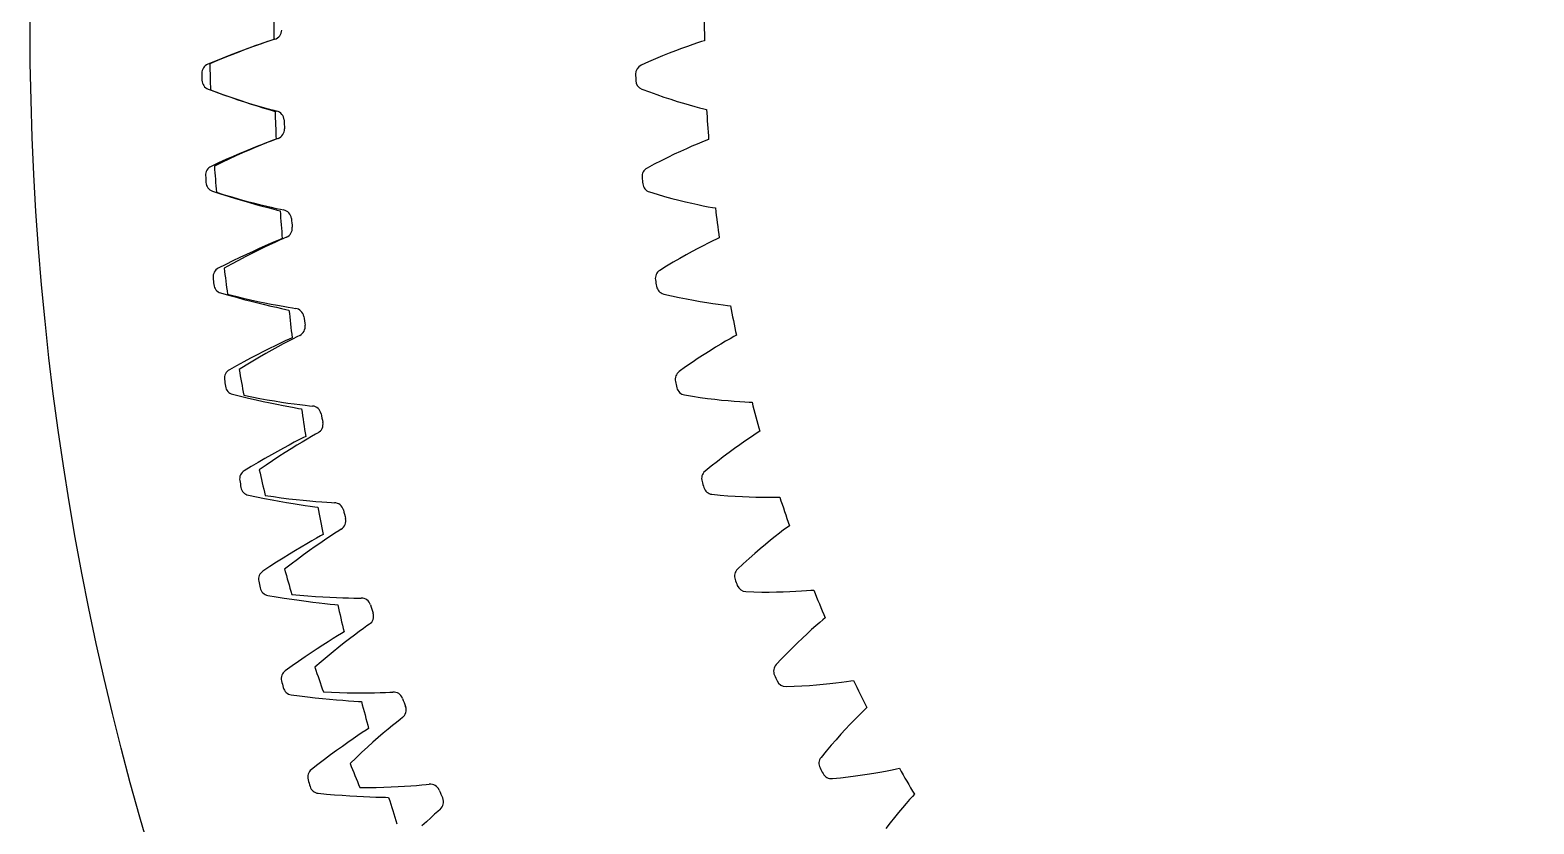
# Model space of a CAD drawing. Header units: millimetres. Extents: x -90 to 90, y -90 to 90.
# Drawn here: x -90.09 to -43.25, y -24.87 to -0.14 of the extents above; entities that cross this region are included whole.
import ezdxf

# ---------------------------------------------------------------- set-up
doc = ezdxf.new("R2010")
doc.units = ezdxf.units.MM

msp = doc.modelspace()

# ---------------------------------------------------------------- linework, layer by layer
at = {"layer": 'fixed_ring'}
for p, q in [((-82.590052, -0.463714), (-82.723374, -0.508754)), ((-82.498862, -0.433372), (-82.590052, -0.463714)), ((-83.858684, -0.923935), (-84.08333, -1.012585)), ((-83.642221, -0.840507), (-83.858684, -0.923935)), ((-83.434774, -0.762414), (-83.642221, -0.840507)), ((-83.237405, -0.689824), (-83.434774, -0.762414)), ((-83.051527, -0.623004), (-83.237405, -0.689824)), ((-82.879143, -0.56239), (-83.051527, -0.623004)), ((-82.723374, -0.508754), (-82.879143, -0.56239)), ((-84.315484, -1.106387), (-84.554593, -1.204608)), ((-84.08333, -1.012585), (-84.315484, -1.106387)), ((-84.540066, -1.976765), (-84.297431, -2.065922)), ((-84.297431, -2.065922), (-84.061913, -2.150925)), ((-84.061913, -2.150925), (-83.834091, -2.231063)), ((-83.834091, -2.231063), (-83.614643, -2.306289)), ((-83.614643, -2.306289), (-83.404406, -2.376524)), ((-83.404406, -2.376524), (-83.204446, -2.441639)), ((-83.204446, -2.441639), (-83.016187, -2.501419)), ((-83.016187, -2.501419), (-82.841644, -2.555506)), ((-82.841644, -2.555506), (-82.683968, -2.603245)), ((-82.683968, -2.603245), (-82.549046, -2.643238)), ((-82.549046, -2.643238), (-82.456779, -2.670128)), ((-82.969318, -3.746545), (-83.152551, -3.820309)), ((-82.799335, -3.67949), (-82.969318, -3.746545)), ((-82.645695, -3.620033), (-82.799335, -3.67949)), ((-82.514161, -3.57001), (-82.645695, -3.620033)), ((-82.424176, -3.536259), (-82.514161, -3.57001)), ((-83.985736, -4.174662), (-84.214197, -4.27713)), ((-83.764584, -4.077624), (-83.985736, -4.174662)), ((-83.551412, -3.986114), (-83.764584, -4.077624)), ((-83.347049, -3.900272), (-83.551412, -3.986114)), ((-83.152551, -3.820309), (-83.347049, -3.900272)), ((-84.214197, -4.27713), (-84.449443, -4.384275)), ((-84.405881, -5.15534), (-84.160064, -5.235307)), ((-84.160064, -5.235307), (-83.921516, -5.311391)), ((-83.921516, -5.311391), (-83.690841, -5.382902)), ((-83.690841, -5.382902), (-83.468719, -5.44982)), ((-83.468719, -5.44982), (-83.255988, -5.512098)), ((-83.255988, -5.512098), (-83.053721, -5.569645)), ((-83.053721, -5.569645), (-82.863346, -5.622302)), ((-82.863346, -5.622302), (-82.686892, -5.669785)), ((-82.686892, -5.669785), (-82.527532, -5.711559)), ((-82.527532, -5.711559), (-82.391201, -5.746449)), ((-82.391201, -5.746449), (-82.297988, -5.769849)), ((-82.950003, -6.945388), (-83.141356, -7.03261)), ((-82.769675, -6.864784), (-82.950003, -6.945388)), ((-82.602335, -6.791382), (-82.769675, -6.864784)), ((-82.451039, -6.726188), (-82.602335, -6.791382)), ((-82.32148, -6.671252), (-82.451039, -6.726188)), ((-82.232829, -6.634141), (-82.32148, -6.671252)), ((-83.993715, -7.441819), (-84.224764, -7.557737)), ((-83.76927, -7.33083), (-83.993715, -7.441819)), ((-83.551924, -7.225542), (-83.76927, -7.33083)), ((-83.342345, -7.126078), (-83.551924, -7.225542)), ((-83.141356, -7.03261), (-83.342345, -7.126078)), ((-84.15223, -8.326617), (-83.903579, -8.397282)), ((-83.903579, -8.397282), (-83.662337, -8.464339)), ((-83.662337, -8.464339), (-83.429136, -8.527123)), ((-83.429136, -8.527123), (-83.204653, -8.585638)), ((-83.204653, -8.585638), (-82.989731, -8.63987)), ((-82.989731, -8.63987), (-82.785442, -8.689768)), ((-82.785442, -8.689768), (-82.593221, -8.735227)), ((-82.593221, -8.735227), (-82.415106, -8.776039)), ((-82.415106, -8.776039), (-82.254288, -8.811789)), ((-82.254288, -8.811789), (-82.116741, -8.841526)), ((-82.116741, -8.841526), (-82.022713, -8.861404)), ((-82.139684, -9.822822), (-82.28842, -9.893661)), ((-82.012283, -9.763053), (-82.139684, -9.822822)), ((-81.92509, -9.722633), (-82.012283, -9.763053)), ((-83.015317, -10.255956), (-83.221006, -10.363233)), ((-82.817986, -10.154995), (-83.015317, -10.255956)), ((-82.630049, -10.060636), (-82.817986, -10.154995)), ((-82.452881, -9.973306), (-82.630049, -10.060636)), ((-82.28842, -9.893661), (-82.452881, -9.973306)), ((-83.654349, -10.595975), (-83.880875, -10.720502)), ((-83.434238, -10.476622), (-83.654349, -10.595975)), ((-83.221006, -10.363233), (-83.434238, -10.476622)), ((-83.77947, -11.48611), (-83.528337, -11.547371)), ((-83.528337, -11.547371), (-83.284744, -11.605306)), ((-83.284744, -11.605306), (-83.049346, -11.659274)), ((-83.049346, -11.659274), (-82.822821, -11.709304)), ((-82.822821, -11.709304), (-82.606011, -11.755413)), ((-82.606011, -11.755413), (-82.39999, -11.797592)), ((-82.39999, -11.797592), (-82.206195, -11.835788)), ((-82.206195, -11.835788), (-82.026671, -11.869872)), ((-82.026671, -11.869872), (-81.864622, -11.899547)), ((-81.864622, -11.899547), (-81.726053, -11.924089)), ((-81.726053, -11.924089), (-81.631345, -11.940416)), ((-82.019383, -13.067712), (-82.193142, -13.161645)), ((-81.858035, -12.981938), (-82.019383, -13.067712)), ((-81.712069, -12.905554), (-81.858035, -12.981938)), ((-81.587006, -12.841034), (-81.712069, -12.905554)), ((-81.501396, -12.797364), (-81.587006, -12.841034)), ((-82.772298, -13.486257), (-82.981114, -13.607586)), ((-82.57079, -13.371319), (-82.772298, -13.486257)), ((-82.377396, -13.263005), (-82.57079, -13.371319)), ((-82.193142, -13.161645), (-82.377396, -13.263005)), ((-83.19658, -13.735134), (-83.418261, -13.868093)), ((-82.981114, -13.607586), (-83.19658, -13.735134)), ((-83.28813, -14.629345), (-83.03487, -14.681116)), ((-83.03487, -14.681116), (-82.78927, -14.729848)), ((-82.78927, -14.729848), (-82.552009, -14.774923)), ((-82.552009, -14.774923), (-82.323763, -14.816397)), ((-82.323763, -14.816397), (-82.105371, -14.854318)), ((-82.105371, -14.854318), (-81.897909, -14.888717)), ((-81.897909, -14.888717), (-81.702815, -14.919597)), ((-81.702815, -14.919597), (-81.522136, -14.946904)), ((-81.522136, -14.946904), (-81.359085, -14.970463)), ((-81.359085, -14.970463), (-81.219692, -14.989775)), ((-81.219692, -14.989775), (-81.124436, -15.002528)), ((-81.046252, -15.900841), (-81.168799, -15.970019)), ((-80.962345, -15.853981), (-81.046252, -15.900841)), ((-81.820211, -16.352244), (-82.009393, -16.467755)), ((-81.639899, -16.244024), (-81.820211, -16.352244)), ((-81.469797, -16.143622), (-81.639899, -16.244024)), ((-81.311789, -16.051839), (-81.469797, -16.143622)), ((-81.168799, -15.970019), (-81.311789, -16.051839)), ((-82.621056, -16.854852), (-82.837578, -16.996056)), ((-82.41054, -16.719289), (-82.621056, -16.854852)), ((-82.206436, -16.590192), (-82.41054, -16.719289)), ((-82.009393, -16.467755), (-82.206436, -16.590192)), ((-82.678905, -17.751874), (-82.423877, -17.794082)), ((-82.423877, -17.794082), (-82.176618, -17.833541)), ((-82.176618, -17.833541), (-81.937829, -17.86966)), ((-81.937829, -17.86966), (-81.708184, -17.902519)), ((-81.708184, -17.902519), (-81.488521, -17.932198)), ((-81.488521, -17.932198), (-81.279912, -17.95877)), ((-81.279912, -17.95877), (-81.083794, -17.982289)), ((-81.083794, -17.982289), (-80.902216, -18.00278)), ((-80.902216, -18.00278), (-80.738394, -18.020189)), ((-80.738394, -18.020189), (-80.598373, -18.034245)), ((-80.598373, -18.034245), (-80.502705, -18.043405)), ((-80.804899, -19.196683), (-80.971104, -19.303412)), ((-80.650455, -19.099022), (-80.804899, -19.196683)), ((-80.510644, -19.011881), (-80.650455, -19.099022)), ((-80.390786, -18.938142), (-80.510644, -19.011881)), ((-80.308701, -18.888159), (-80.390786, -18.938142)), ((-81.524219, -19.670645), (-81.723322, -19.807329)), ((-81.331921, -19.540883), (-81.524219, -19.670645)), ((-81.147218, -19.418338), (-81.331921, -19.540883)), ((-80.971104, -19.303412), (-81.147218, -19.418338)), ((-81.92859, -19.950714), (-82.139648, -20.099963)), ((-81.723322, -19.807329), (-81.92859, -19.950714)), ((-81.952657, -20.849277), (-81.696222, -20.881863)), ((-81.696222, -20.881863), (-81.447653, -20.911993)), ((-81.447653, -20.911993), (-81.207675, -20.939104)), ((-81.207675, -20.939104), (-80.976957, -20.963302)), ((-80.976957, -20.963302), (-80.756332, -20.984698)), ((-80.756332, -20.984698), (-80.546872, -21.003403)), ((-80.546872, -21.003403), (-80.350008, -21.019529)), ((-80.350008, -21.019529), (-80.167787, -21.033176)), ((-80.167787, -21.033176), (-80.003427, -21.04441)), ((-80.003427, -21.04441), (-79.862976, -21.053189)), ((-79.862976, -21.053189), (-79.767031, -21.058744)), ((-79.621536, -21.948638), (-79.738536, -22.026833)), ((-79.541389, -21.895603), (-79.621536, -21.948638)), ((-80.35937, -22.456947), (-80.539333, -22.586354)), ((-80.187704, -22.335479), (-80.35937, -22.456947)), ((-80.025631, -22.222573), (-80.187704, -22.335479)), ((-79.87497, -22.119171), (-80.025631, -22.222573)), ((-79.738536, -22.026833), (-79.87497, -22.119171)), ((-80.920435, -22.867333), (-81.120164, -23.018338)), ((-80.726613, -22.723257), (-80.920435, -22.867333)), ((-80.539333, -22.586354), (-80.726613, -22.723257)), ((-81.120164, -23.018338), (-81.325459, -23.17542)), ((-81.110414, -23.91717), (-80.852935, -23.940087)), ((-80.852935, -23.940087), (-80.603409, -23.960846)), ((-80.603409, -23.960846), (-80.36258, -23.978911)), ((-80.36258, -23.978911), (-80.131115, -23.994414)), ((-80.131115, -23.994414), (-79.909842, -24.007495)), ((-79.909842, -24.007495), (-79.699826, -24.018309)), ((-79.699826, -24.018309), (-79.502495, -24.027018)), ((-79.502495, -24.027018), (-79.31989, -24.033801)), ((-79.31989, -24.033801), (-79.155224, -24.038845)), ((-79.155224, -24.038845), (-79.014542, -24.042335)), ((-79.014542, -24.042335), (-78.918456, -24.044277))]:
    msp.add_line(p, q, dxfattribs=at)
for centre, radius, start, end in [((0, 0), 82.5, 179.699024, 180.300976), ((-84.43702, -1.480608), 0.3, 113.073517, 181.004582), ((0, 0), 84.75, 181.004582, 181.151107), ((-84.432957, -1.696537), 0.3, 181.151107, 249.082172), ((0, 0), 82.5, 181.854713, 182.456665), ((-84.321571, -4.655658), 0.3, 115.229205, 183.160271), ((0, 0), 84.75, 183.160271, 183.306795), ((-84.309389, -4.871281), 0.3, 183.306795, 251.237861), ((0, 0), 82.5, 184.010401, 184.612353), ((-84.086775, -7.824118), 0.3, 117.384894, 185.315959), ((0, 0), 84.75, 185.315959, 185.462484), ((-84.066491, -8.03913), 0.3, 185.462484, 253.393549), ((0, 0), 82.5, 186.16609, 186.768042), ((-83.732963, -10.981504), 0.3, 119.540583, 187.471648), ((0, 0), 84.75, 187.471648, 187.618172), ((-83.704606, -11.195601), 0.3, 187.618172, 255.549238), ((0, 0), 82.5, 188.321778, 188.923731), ((-83.260636, -14.123347), 0.3, 121.696271, 189.627337), ((0, 0), 84.75, 189.627337, 189.773861), ((-83.224246, -14.336226), 0.3, 189.773861, 257.704926), ((0, 0), 82.5, 190.477467, 191.079419), ((-82.670464, -17.2452), 0.3, 123.85196, 191.783025), ((0, 0), 84.75, 191.783025, 191.92955), ((-82.626092, -17.456559), 0.3, 191.92955, 259.860615), ((0, 0), 82.5, 192.633156, 193.235108), ((-81.96328, -20.342644), 0.3, 126.007648, 193.938714), ((0, 0), 84.75, 193.938714, 194.085238), ((-81.910989, -20.552185), 0.3, 194.085238, 262.016304), ((0, 0), 82.5, 194.788844, 195.390796), ((-81.140087, -23.411296), 0.3, 128.163337, 196.094402), ((0, 0), 84.75, 196.094402, 196.240927), ((-81.079951, -23.618721), 0.3, 196.240927, 264.171992), ((0, 0), 82.5, 196.944533, 197.546485)]:
    msp.add_arc(centre, radius, start, end, dxfattribs=at)
at = {"layer": 'outer'}
msp.add_circle((0, 0), 90.087573, dxfattribs=at)
at = {"layer": 'thin_ring_external'}
for p, q in [((-82.553189, -0.455441), (-82.684631, -0.498214)), ((-82.46329, -0.425303), (-82.553189, -0.455441)), ((-83.803454, -0.904875), (-84.02471, -0.993922)), ((-83.590212, -0.821683), (-83.803454, -0.904875)), ((-83.385815, -0.744403), (-83.590212, -0.821683)), ((-83.191315, -0.67314), (-83.385815, -0.744403)), ((-83.008114, -0.608082), (-83.191315, -0.67314)), ((-82.838191, -0.549561), (-83.008114, -0.608082)), ((-82.684631, -0.498214), (-82.838191, -0.549561)), ((-84.253306, -1.088799), (-84.48868, -1.189499)), ((-84.02471, -0.993922), (-84.253306, -1.088799)), ((-84.467903, -2.002762), (-84.227695, -2.091312)), ((-84.227695, -2.091312), (-83.994553, -2.174393)), ((-83.994553, -2.174393), (-83.769039, -2.252026)), ((-83.769039, -2.252026), (-83.551827, -2.324221)), ((-83.551827, -2.324221), (-83.34375, -2.390964)), ((-83.34375, -2.390964), (-83.145865, -2.452203)), ((-83.145865, -2.452203), (-82.959581, -2.507822)), ((-82.959581, -2.507822), (-82.786892, -2.55759)), ((-82.786892, -2.55759), (-82.630911, -2.60103)), ((-82.630911, -2.60103), (-82.497456, -2.637035)), ((-82.497456, -2.637035), (-82.406135, -2.662543)), ((-82.897483, -3.722399), (-83.077124, -3.796727)), ((-82.73077, -3.655279), (-82.897483, -3.722399)), ((-82.580032, -3.596157), (-82.73077, -3.655279)), ((-82.450945, -3.546728), (-82.580032, -3.596157)), ((-82.362703, -3.51204), (-82.450945, -3.546728)), ((-83.893052, -4.159644), (-84.116506, -4.266069)), ((-83.676632, -4.059416), (-83.893052, -4.159644)), ((-83.467916, -3.965444), (-83.676632, -4.059416)), ((-83.267731, -3.877828), (-83.467916, -3.965444)), ((-83.077124, -3.796727), (-83.267731, -3.877828)), ((-84.116506, -4.266069), (-84.34643, -4.378657)), ((-84.284155, -5.189797), (-84.039739, -5.265968)), ((-84.039739, -5.265968), (-83.802659, -5.337035)), ((-83.802659, -5.337035), (-83.573475, -5.403052)), ((-83.573475, -5.403052), (-83.35286, -5.464062)), ((-83.35286, -5.464062), (-83.141647, -5.520094)), ((-83.141647, -5.520094), (-82.940893, -5.571148)), ((-82.940893, -5.571148), (-82.752012, -5.617183)), ((-82.752012, -5.617183), (-82.577007, -5.658068)), ((-82.577007, -5.658068), (-82.419011, -5.693487)), ((-82.419011, -5.693487), (-82.283891, -5.722631)), ((-82.283891, -5.722631), (-82.191388, -5.743443)), ((-82.989806, -7.001137), (-83.185257, -7.09886)), ((-82.803589, -6.910409), (-82.989806, -7.001137)), ((-82.627978, -6.827005), (-82.803589, -6.910409)), ((-82.464909, -6.75146), (-82.627978, -6.827005)), ((-82.317387, -6.684718), (-82.464909, -6.75146)), ((-82.190993, -6.628763), (-82.317387, -6.684718)), ((-82.104636, -6.589614), (-82.190993, -6.628763)), ((-83.81765, -7.43221), (-84.041526, -7.556391)), ((-83.599922, -7.314514), (-83.81765, -7.43221)), ((-83.388902, -7.203366), (-83.599922, -7.314514)), ((-83.185257, -7.09886), (-83.388902, -7.203366)), ((-83.937915, -8.363293), (-83.689928, -8.426884)), ((-83.689928, -8.426884), (-83.449528, -8.485754)), ((-83.449528, -8.485754), (-83.217272, -8.539983)), ((-83.217272, -8.539983), (-82.993831, -8.589648)), ((-82.993831, -8.589648), (-82.780032, -8.634822)), ((-82.780032, -8.634822), (-82.576933, -8.675559)), ((-82.576933, -8.675559), (-82.385948, -8.71189)), ((-82.385948, -8.71189), (-82.209083, -8.743785)), ((-82.209083, -8.743785), (-82.049485, -8.771091)), ((-82.049485, -8.771091), (-81.913054, -8.793298)), ((-81.913054, -8.793298), (-81.819608, -8.809359)), ((-82.041303, -9.830027), (-82.200301, -9.9138)), ((-81.897381, -9.75584), (-82.041303, -9.830027)), ((-81.774008, -9.693504), (-81.897381, -9.75584)), ((-81.689764, -9.649997), (-81.774008, -9.693504)), ((-82.742972, -10.213755), (-82.941015, -10.328524)), ((-82.552766, -10.10618), (-82.742972, -10.213755)), ((-82.371424, -10.006062), (-82.552766, -10.10618)), ((-82.200301, -9.9138), (-82.371424, -10.006062)), ((-83.35752, -10.578961), (-83.574763, -10.714411)), ((-83.146085, -10.450302), (-83.35752, -10.578961)), ((-82.941015, -10.328524), (-83.146085, -10.450302)), ((-83.430086, -11.514971), (-83.179176, -11.565816)), ((-83.179176, -11.565816), (-82.936083, -11.612334)), ((-82.936083, -11.612334), (-82.701361, -11.654633)), ((-82.701361, -11.654633), (-82.475675, -11.692825)), ((-82.475675, -11.692825), (-82.259848, -11.727023)), ((-82.259848, -11.727023), (-82.054935, -11.757337)), ((-82.054935, -11.757337), (-81.862344, -11.783868)), ((-81.862344, -11.783868), (-81.684081, -11.806691)), ((-81.684081, -11.806691), (-81.523297, -11.825812)), ((-81.523297, -11.825812), (-81.385909, -11.841024)), ((-81.385909, -11.841024), (-81.291766, -11.852292)), ((-81.781758, -13.07561), (-81.957751, -13.184857)), ((-81.615569, -12.974731), (-81.781758, -13.07561)), ((-81.461055, -12.882949), (-81.615569, -12.974731)), ((-81.321109, -12.80151), (-81.461055, -12.882949)), ((-81.20108, -12.732956), (-81.321109, -12.80151)), ((-81.119167, -12.685204), (-81.20108, -12.732956)), ((-82.532725, -13.558825), (-82.737314, -13.698113)), ((-82.334141, -13.426735), (-82.532725, -13.558825)), ((-82.142216, -13.302004), (-82.334141, -13.426735)), ((-81.957751, -13.184857), (-82.142216, -13.302004)), ((-82.737314, -13.698113), (-82.947358, -13.844479)), ((-82.761993, -14.636607), (-82.508813, -14.674574)), ((-82.508813, -14.674574), (-82.263663, -14.708619)), ((-82.263663, -14.708619), (-82.027087, -14.738878)), ((-82.027087, -14.738878), (-81.799746, -14.765496)), ((-81.799746, -14.765496), (-81.582454, -14.788629)), ((-81.582454, -14.788629), (-81.37626, -14.80844)), ((-81.37626, -14.80844), (-81.182565, -14.825103)), ((-81.182565, -14.825103), (-81.00337, -14.838795)), ((-81.00337, -14.838795), (-80.841819, -14.849681)), ((-80.841819, -14.849681), (-80.703834, -14.857857)), ((-80.703834, -14.857857), (-80.609238, -14.864304)), ((-80.725681, -15.902261), (-80.875306, -16.001813)), ((-80.590076, -15.813782), (-80.725681, -15.902261)), ((-80.473704, -15.739189), (-80.590076, -15.813782)), ((-80.394336, -15.687317), (-80.473704, -15.739189)), ((-81.384555, -16.35555), (-81.569861, -16.489918)), ((-81.206313, -16.229136), (-81.384555, -16.35555)), ((-81.036128, -16.111046), (-81.206313, -16.229136)), ((-80.875306, -16.001813), (-81.036128, -16.111046)), ((-81.958652, -16.781528), (-82.160948, -16.938428)), ((-81.761442, -16.631975), (-81.958652, -16.781528)), ((-81.569861, -16.489918), (-81.761442, -16.631975)), ((-81.935378, -17.720058), (-81.680591, -17.745048)), ((-81.680591, -17.745048), (-81.434022, -17.766531)), ((-81.434022, -17.766531), (-81.19621, -17.78467)), ((-81.19621, -17.78467), (-80.967805, -17.799646)), ((-80.967805, -17.799646), (-80.749616, -17.811654)), ((-80.749616, -17.811654), (-80.542679, -17.820911)), ((-80.542679, -17.820911), (-80.348386, -17.827662)), ((-80.348386, -17.827662), (-80.168726, -17.832185)), ((-80.168726, -17.832185), (-80.00683, -17.834808)), ((-80.00683, -17.834808), (-79.868607, -17.835929)), ((-79.868607, -17.835929), (-79.773805, -17.837537)), ((-79.593776, -18.70436), (-79.706187, -18.784798)), ((-79.51716, -18.648503), (-79.593776, -18.70436)), ((-80.136479, -19.10445), (-80.300413, -19.231076)), ((-79.981445, -18.987148), (-80.136479, -19.10445)), ((-79.837098, -18.880085), (-79.981445, -18.987148)), ((-79.706187, -18.784798), (-79.837098, -18.880085)), ((-80.834248, -19.661735), (-81.023565, -19.821161)), ((-80.650171, -19.51008), (-80.834248, -19.661735)), ((-80.471968, -19.366426), (-80.650171, -19.51008)), ((-80.300413, -19.231076), (-80.471968, -19.366426)), ((-81.023565, -19.821161), (-81.217585, -19.988186)), ((-80.952399, -20.757279), (-80.696668, -20.769227)), ((-80.696668, -20.769227), (-80.449324, -20.778092)), ((-80.449324, -20.778092), (-80.210896, -20.784065)), ((-80.210896, -20.784065), (-79.982025, -20.787358)), ((-79.982025, -20.787358), (-79.763507, -20.78821)), ((-79.763507, -20.78821), (-79.556367, -20.786888)), ((-79.556367, -20.786888), (-79.361983, -20.78371)), ((-79.361983, -20.78371), (-79.182326, -20.779054)), ((-79.182326, -20.779054), (-79.020507, -20.773407)), ((-79.020507, -20.773407), (-78.882408, -20.767468)), ((-78.882408, -20.767468), (-78.787648, -20.764234)), ((-78.936316, -21.922947), (-79.085159, -22.048012)), ((-78.797624, -21.808654), (-78.936316, -21.922947)), ((-78.67175, -21.706807), (-78.797624, -21.808654)), ((-78.563592, -21.620733), (-78.67175, -21.706807)), ((-78.489928, -21.561037), (-78.563592, -21.620733)), ((-79.577469, -22.479343), (-79.753562, -22.640199)), ((-79.406833, -22.326777), (-79.577469, -22.479343)), ((-79.242413, -22.182844), (-79.406833, -22.326777)), ((-79.085159, -22.048012), (-79.242413, -22.182844)), ((-79.934491, -22.809084), (-80.119731, -22.985798)), ((-79.753562, -22.640199), (-79.934491, -22.809084)), ((-79.81562, -23.740347), (-79.559612, -23.739222)), ((-79.559612, -23.739222), (-79.312138, -23.735445)), ((-79.312138, -23.735445), (-79.073716, -23.729236)), ((-79.073716, -23.729236), (-78.844975, -23.720839)), ((-78.844975, -23.720839), (-78.626699, -23.710531)), ((-78.626699, -23.710531), (-78.419898, -23.698635)), ((-78.419898, -23.698635), (-78.225929, -23.685536)), ((-78.225929, -23.685536), (-78.046744, -23.671712)), ((-78.046744, -23.671712), (-77.885425, -23.65781)), ((-77.885425, -23.65781), (-77.747809, -23.644828)), ((-77.747809, -23.644828), (-77.653337, -23.636759)), ((-77.742648, -24.801552), (-77.88491, -24.934054)), ((-77.609972, -24.680326), (-77.742648, -24.801552)), ((-77.489462, -24.572185), (-77.609972, -24.680326)), ((-77.385841, -24.480701), (-77.489462, -24.572185)), ((-77.315321, -24.417321), (-77.385841, -24.480701))]:
    msp.add_line(p, q, dxfattribs=at)
for centre, radius, start, end in [((-82.549843, -0.13806), 0.3, 286.76868, 0.13064), ((-22, 0), 62.5, 181.090518, 181.836311), ((-82.477908, -2.953831), 0.3, 2.796189, 76.158149), ((-82.463809, -3.229591), 0.3, 289.69551, 3.05747), ((-22, 0), 60.25, 182.796189, 183.05747), ((-22, 0), 62.5, 184.017348, 184.76314), ((-82.248194, -6.038016), 0.3, 5.723018, 79.084978), ((-22, 0), 60.25, 185.723018, 185.984299), ((-82.220033, -6.312696), 0.3, 292.622339, 5.984299), ((-22, 0), 62.5, 186.944177, 187.689969), ((-81.861299, -9.106448), 0.3, 8.649847, 82.011807), ((-81.819149, -9.379332), 0.3, 295.549168, 8.911128), ((-22, 0), 60.25, 188.649847, 188.911128), ((-22, 0), 62.5, 189.871006, 190.616799), ((-81.318233, -12.151122), 0.3, 11.576677, 84.938637), ((-22, 0), 60.25, 191.576677, 191.837958), ((-81.262204, -12.421499), 0.3, 298.475997, 11.837958), ((-22, 0), 62.5, 192.797835, 193.543628), ((-80.620412, -15.164096), 0.3, 14.503506, 87.865466), ((-80.550651, -15.431259), 0.3, 301.402827, 14.764787), ((-22, 0), 60.25, 194.503506, 194.764787), ((-22, 0), 62.5, 195.724665, 196.470457), ((-79.769657, -18.137509), 0.3, 17.430335, 90.792295), ((-22, 0), 60.25, 197.430335, 197.691616), ((-79.686346, -18.400761), 0.3, 304.329656, 17.691616), ((-22, 0), 62.5, 198.651494, 199.397286), ((-78.768188, -21.063602), 0.3, 20.357164, 93.719125), ((-22, 0), 60.25, 200.357164, 200.618445), ((-78.671544, -21.322257), 0.3, 307.256485, 20.618445), ((-22, 0), 62.5, 201.578323, 202.324116), ((-77.618617, -23.934743), 0.3, 23.283994, 96.645954), ((-22, 0), 60.25, 203.283994, 203.545275), ((-77.508892, -24.188126), 0.3, 310.183314, 23.545275)]:
    msp.add_arc(centre, radius, start, end, dxfattribs=at)
at = {"layer": 'thin_ring_internal'}
for p, q in [((-70.180977, -0.85837), (-70.38843, -0.942194)), ((-69.982079, -0.78097), (-70.180977, -0.85837)), ((-69.792773, -0.710052), (-69.982079, -0.78097)), ((-69.614431, -0.645748), (-69.792773, -0.710052)), ((-69.448988, -0.588316), (-69.614431, -0.645748)), ((-69.299458, -0.538292), (-69.448988, -0.588316)), ((-69.171451, -0.49692), (-69.299458, -0.538292)), ((-69.083885, -0.469406), (-69.171451, -0.49692)), ((-70.825885, -1.12906), (-71.054687, -1.231065)), ((-70.603622, -1.032422), (-70.825885, -1.12906)), ((-70.38843, -0.942194), (-70.603622, -1.032422)), ((-71.030173, -1.979901), (-70.79519, -2.066723)), ((-70.79519, -2.066723), (-70.567082, -2.148618)), ((-70.567082, -2.148618), (-70.34645, -2.224578)), ((-70.34645, -2.224578), (-70.133958, -2.294654)), ((-70.133958, -2.294654), (-69.930424, -2.358881)), ((-69.930424, -2.358881), (-69.736885, -2.417265)), ((-69.736885, -2.417265), (-69.554719, -2.469768)), ((-69.554719, -2.469768), (-69.385874, -2.516255)), ((-69.385874, -2.516255), (-69.233392, -2.556393)), ((-69.233392, -2.556393), (-69.102953, -2.589305)), ((-69.102953, -2.589305), (-69.013775, -2.611033)), ((-69.308919, -3.690369), (-69.470251, -3.758498)), ((-69.16298, -3.630672), (-69.308919, -3.690369)), ((-69.037953, -3.581016), (-69.16298, -3.630672)), ((-68.952374, -3.547834), (-69.037953, -3.581016)), ((-70.432035, -4.20904), (-70.647501, -4.320009)), ((-70.223205, -4.104931), (-70.432035, -4.20904)), ((-70.021678, -4.007719), (-70.223205, -4.104931)), ((-69.828268, -3.917476), (-70.021678, -4.007719)), ((-69.644005, -3.834329), (-69.828268, -3.917476)), ((-69.470251, -3.758498), (-69.644005, -3.834329)), ((-70.647501, -4.320009), (-70.869142, -4.436759)), ((-70.795704, -5.182389), (-70.555545, -5.253656)), ((-70.555545, -5.253656), (-70.32257, -5.320457)), ((-70.32257, -5.320457), (-70.097442, -5.381824)), ((-70.097442, -5.381824), (-69.880822, -5.437853)), ((-69.880822, -5.437853), (-69.673523, -5.48863)), ((-69.673523, -5.48863), (-69.47658, -5.534231)), ((-69.47658, -5.534231), (-69.29137, -5.574707)), ((-69.29137, -5.574707), (-69.119846, -5.610052)), ((-69.119846, -5.610052), (-68.965066, -5.640132)), ((-68.965066, -5.640132), (-68.832754, -5.664442)), ((-68.832754, -5.664442), (-68.742345, -5.68029)), ((-69.291219, -6.942186), (-69.469649, -7.037206)), ((-69.122796, -6.855153), (-69.291219, -6.942186)), ((-68.966265, -6.776619), (-69.122796, -6.855153)), ((-68.824544, -6.707505), (-68.966265, -6.776619)), ((-68.703032, -6.649778), (-68.824544, -6.707505)), ((-68.619806, -6.61107), (-68.703032, -6.649778)), ((-70.260801, -7.492458), (-70.474331, -7.623454)), ((-70.053054, -7.367635), (-70.260801, -7.492458)), ((-69.85148, -7.250091), (-70.053054, -7.367635)), ((-69.656742, -7.139906), (-69.85148, -7.250091)), ((-69.469649, -7.037206), (-69.656742, -7.139906)), ((-70.352284, -8.362685), (-70.107979, -8.418092)), ((-70.107979, -8.418092), (-69.871133, -8.469512)), ((-69.871133, -8.469512), (-69.642473, -8.516025)), ((-69.642473, -8.516025), (-69.422653, -8.557765)), ((-69.422653, -8.557765), (-69.212476, -8.594876)), ((-69.212476, -8.594876), (-69.012973, -8.627499)), ((-69.012973, -8.627499), (-68.825512, -8.655775)), ((-68.825512, -8.655775), (-68.652044, -8.679826)), ((-68.652044, -8.679826), (-68.495628, -8.699718)), ((-68.495628, -8.699718), (-68.362009, -8.715322)), ((-68.362009, -8.715322), (-68.270757, -8.725224)), ((-68.422494, -9.833851), (-68.573554, -9.922454)), ((-68.285597, -9.755615), (-68.422494, -9.833851)), ((-68.16812, -9.690065), (-68.285597, -9.755615)), ((-68.087604, -9.645996), (-68.16812, -9.690065)), ((-69.087733, -10.241519), (-69.274847, -10.364204)), ((-68.907757, -10.126803), (-69.087733, -10.241519)), ((-68.735924, -10.020316), (-68.907757, -10.126803)), ((-68.573554, -9.922454), (-68.735924, -10.020316)), ((-69.667441, -10.632824), (-69.871946, -10.777505)), ((-69.468302, -10.49468), (-69.667441, -10.632824)), ((-69.274847, -10.364204), (-69.468302, -10.49468)), ((-69.701812, -11.50717), (-69.454406, -11.54648)), ((-69.454406, -11.54648), (-69.214705, -11.5823)), ((-69.214705, -11.5823), (-68.983492, -11.613758)), ((-68.983492, -11.613758), (-68.761412, -11.641032)), ((-68.761412, -11.641032), (-68.549259, -11.664317)), ((-68.549259, -11.664317), (-68.348049, -11.683822)), ((-68.348049, -11.683822), (-68.15914, -11.699777)), ((-68.15914, -11.699777), (-67.984471, -11.712432)), ((-67.984471, -11.712432), (-67.827088, -11.722051)), ((-67.827088, -11.722051), (-67.692735, -11.728882)), ((-67.692735, -11.728882), (-67.601031, -11.732795)), ((-67.358049, -12.639617), (-67.43551, -12.688857)), ((-67.980499, -13.055537), (-68.145, -13.173035)), ((-67.824877, -12.947266), (-67.980499, -13.055537)), ((-67.679936, -12.848972), (-67.824877, -12.947266)), ((-67.548448, -12.76195), (-67.679936, -12.848972)), ((-67.43551, -12.688857), (-67.548448, -12.76195)), ((-68.680284, -13.576786), (-68.869961, -13.727658)), ((-68.495777, -13.433937), (-68.680284, -13.576786)), ((-68.317087, -13.299276), (-68.495777, -13.433937)), ((-68.145, -13.173035), (-68.317087, -13.299276)), ((-68.869961, -13.727658), (-69.064566, -13.885404)), ((-68.847074, -14.60238), (-68.597627, -14.625425)), ((-68.597627, -14.625425), (-68.356096, -14.645491)), ((-68.356096, -14.645491), (-68.123321, -14.66176)), ((-68.123321, -14.66176), (-67.899933, -14.674451)), ((-67.899933, -14.674451), (-67.686711, -14.68381)), ((-67.686711, -14.68381), (-67.484655, -14.690114)), ((-67.484655, -14.690114), (-67.295108, -14.693679)), ((-67.295108, -14.693679), (-67.119985, -14.694883)), ((-67.119985, -14.694883), (-66.96231, -14.694188)), ((-66.96231, -14.694188), (-66.827798, -14.692218)), ((-66.827798, -14.692218), (-66.736034, -14.690124)), ((-66.87997, -15.916635), (-67.028178, -16.034853)), ((-66.741769, -15.809072), (-66.87997, -15.916635)), ((-66.616254, -15.713637), (-66.741769, -15.809072)), ((-66.508338, -15.633314), (-66.616254, -15.713637)), ((-66.434263, -15.579113), (-66.508338, -15.633314)), ((-67.348105, -16.300084), (-67.517604, -16.446143)), ((-67.184642, -16.162858), (-67.348105, -16.300084)), ((-67.028178, -16.034853), (-67.184642, -16.162858)), ((-67.871777, -16.763708), (-68.055649, -16.933845)), ((-67.692373, -16.600754), (-67.871777, -16.763708)), ((-67.517604, -16.446143), (-67.692373, -16.600754)), ((-67.79173, -17.635061), (-67.541309, -17.641742)), ((-67.541309, -17.641742), (-67.298983, -17.645968)), ((-67.298983, -17.645968), (-67.065642, -17.646977)), ((-67.065642, -17.646977), (-66.841902, -17.645031)), ((-66.841902, -17.645031), (-66.628525, -17.640425)), ((-66.628525, -17.640425), (-66.42649, -17.6335)), ((-66.42649, -17.6335), (-66.237115, -17.624661)), ((-66.237115, -17.624661), (-66.062288, -17.614408)), ((-66.062288, -17.614408), (-65.904997, -17.603402)), ((-65.904997, -17.603402), (-65.770901, -17.592639)), ((-65.770901, -17.592639), (-65.679471, -17.584548)), ((-65.61201, -18.701475), (-65.742881, -18.817847)), ((-65.493006, -18.598036), (-65.61201, -18.701475)), ((-65.390575, -18.510827), (-65.493006, -18.598036)), ((-65.320203, -18.451897), (-65.390575, -18.510827)), ((-66.030797, -19.083469), (-66.184934, -19.231092)), ((-65.88304, -18.945505), (-66.030797, -19.083469)), ((-65.742881, -18.817847), (-65.88304, -18.945505)), ((-66.508801, -19.553634), (-66.677164, -19.727973)), ((-66.344519, -19.387924), (-66.508801, -19.553634)), ((-66.184934, -19.231092), (-66.344519, -19.387924)), ((-66.677164, -19.727973), (-66.849514, -19.909771)), ((-66.540298, -20.592225), (-66.289976, -20.582513)), ((-66.289976, -20.582513), (-66.047892, -20.570882)), ((-66.047892, -20.570882), (-65.814986, -20.556628)), ((-65.814986, -20.556628), (-65.591852, -20.540052)), ((-65.591852, -20.540052), (-65.379233, -20.5215)), ((-65.379233, -20.5215), (-65.178083, -20.501377)), ((-65.178083, -20.501377), (-64.989692, -20.480171)), ((-64.989692, -20.480171), (-64.81591, -20.458506)), ((-64.81591, -20.458506), (-64.659675, -20.437236)), ((-64.659675, -20.437236), (-64.52657, -20.417726)), ((-64.52657, -20.417726), (-64.435865, -20.403673)), ((-64.295499, -21.513796), (-64.418478, -21.638478)), ((-64.183514, -21.402795), (-64.295499, -21.513796)), ((-64.087007, -21.309073), (-64.183514, -21.402795)), ((-64.02064, -21.245667), (-64.087007, -21.309073)), ((-64.688405, -21.922361), (-64.832557, -22.07975)), ((-64.549987, -21.775029), (-64.688405, -21.922361)), ((-64.418478, -21.638478), (-64.549987, -21.775029)), ((-65.134636, -22.422783), (-65.291235, -22.60776)), ((-64.981543, -22.246683), (-65.134636, -22.422783)), ((-64.832557, -22.07975), (-64.981543, -22.246683)), ((-65.291235, -22.60776), (-65.451326, -22.800442)), ((-64.848987, -23.435148), (-64.608183, -23.407708)), ((-64.608183, -23.407708), (-64.376707, -23.378251)), ((-64.376707, -23.378251), (-64.155135, -23.347118)), ((-64.155135, -23.347118), (-63.944184, -23.3147)), ((-63.944184, -23.3147), (-63.744782, -23.281463)), ((-63.744782, -23.281463), (-63.55818, -23.247982)), ((-63.55818, -23.247982), (-63.386188, -23.214997)), ((-63.386188, -23.214997), (-63.231678, -23.183555)), ((-63.231678, -23.183555), (-63.100135, -23.15538)), ((-63.100135, -23.15538), (-63.010543, -23.135425)), ((-65.098138, -23.46121), (-64.848987, -23.435148)), ((-62.797871, -24.233991), (-62.912433, -24.366449)), ((-62.693387, -24.115903), (-62.797871, -24.233991)), ((-62.603215, -24.01607), (-62.693387, -24.115903)), ((-62.541137, -23.948459), (-62.603215, -24.01607)), ((-63.163215, -24.667379), (-63.296765, -24.833859)), ((-63.034729, -24.51131), (-63.163215, -24.667379)), ((-62.912433, -24.366449), (-63.034729, -24.51131)), ((-63.296765, -24.833859), (-63.434513, -25.010179))]:
    msp.add_line(p, q, dxfattribs=at)
for centre, radius, start, end in [((-22, 0), 47.086224, 179.428805, 180.571195), ((-70.926935, -1.502504), 0.3, 115.203867, 181.758951), ((-22, 0), 49.25, 181.758951, 181.991049), ((-70.920447, -1.700688), 0.3, 181.991049, 248.546133), ((-22, 0), 47.086224, 183.178805, 184.321195), ((-70.72391, -4.699262), 0.3, 118.953867, 185.508951), ((-22, 0), 49.25, 185.508951, 185.741049), ((-70.704475, -4.896597), 0.3, 185.741049, 252.296133), ((-22, 0), 47.086224, 186.928805, 188.071195), ((-70.312242, -7.875896), 0.3, 122.703867, 189.258951), ((-22, 0), 49.25, 189.258951, 189.491049), ((-70.279942, -8.071538), 0.3, 189.491049, 256.046133), ((-22, 0), 47.086224, 190.678805, 191.821195), ((-69.693694, -11.018805), 0.3, 126.453867, 193.008951), ((-22, 0), 49.25, 193.008951, 193.241049), ((-69.648667, -11.211915), 0.3, 193.241049, 259.796133), ((-22, 0), 47.086224, 194.428805, 195.571195), ((-68.870914, -14.11453), 0.3, 130.203867, 196.758951), ((-22, 0), 49.25, 196.758951, 196.991049), ((-68.813353, -14.304282), 0.3, 196.991049, 263.546133), ((-22, 0), 47.086224, 198.178805, 199.321195), ((-67.847425, -17.149814), 0.3, 133.953867, 200.508951), ((-22, 0), 49.25, 200.508951, 200.741049), ((-67.777577, -17.335395), 0.3, 200.741049, 267.296133), ((-22, 0), 47.086224, 201.928805, 203.071195), ((-66.627611, -20.11166), 0.3, 137.703867, 204.258951), ((-22, 0), 49.25, 204.258951, 204.491049), ((-66.545775, -20.292275), 0.3, 204.491049, 271.046133), ((-22, 0), 47.086224, 205.678805, 206.821195), ((-65.216694, -22.987385), 0.3, 141.453867, 208.008951), ((-22, 0), 49.25, 208.008951, 208.241049), ((-65.123221, -23.162261), 0.3, 208.241049, 274.796133), ((-22, 0), 47.086224, 209.428805, 210.571195)]:
    msp.add_arc(centre, radius, start, end, dxfattribs=at)

doc.saveas('drawing.dxf')
